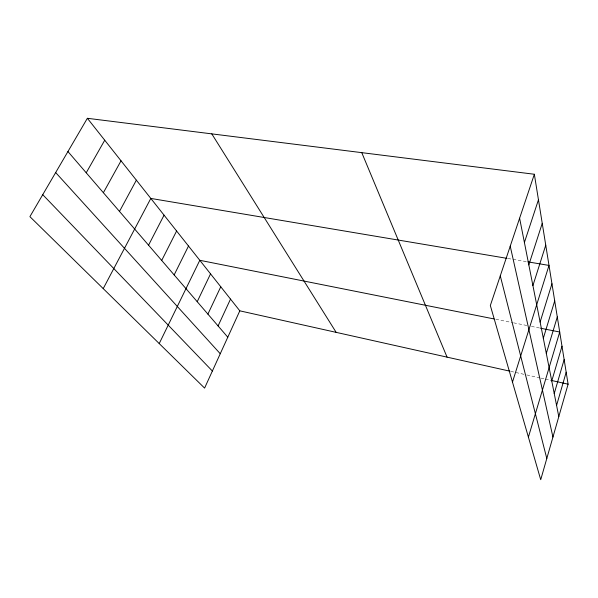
<?xml version="1.0" encoding="UTF-8"?>
<svg xmlns="http://www.w3.org/2000/svg" width="598" height="598" viewBox="0 0 598 598"><rect width="100%" height="100%" fill="white"/><g stroke="black" fill="none" stroke-linecap="round" stroke-linejoin="round"><path stroke-width="0.45" stroke-dasharray="2.99 2.24" d="M507.859 258.5L527.055 261.73M495.794 319.287L512.733 322.666M513.622 322.838L526.958 325.499M531.398 326.381L539.62 328.025M510.774 371.365L525.904 374.752M526.793 374.946L540.061 377.914M540.951 378.108L544.531 378.908M545.436 379.11L549.973 380.126"/><path stroke-width="0.9" d="M534.35 174.257L568.1 384.178L540.719 479.708L490.33 305.518L534.35 174.257L87.368 118.292L29.9 216.648L204.591 388.095L239.813 310.833L87.368 118.292M556.581 405.422L566.179 372.225M554.234 393.559L564.146 359.6M551.752 380.978L562 346.22M528.408 437.153L559.713 332.025L540.532 328.205M546.31 353.411L557.291 316.947M543.32 338.259L554.712 300.884M540.121 322.075L551.954 283.744M512.486 382.115L549.009 265.422L527.967 261.879M532.915 285.567L545.75 245.165M528.826 264.877L542.244 223.346M524.409 242.496L538.454 199.784M218.083 325.932L230.514 299.09M207.902 314.107L220.767 286.778M197.22 301.698L210.541 273.862M159.225 343.566L199.799 260.294L494 318.928M174.16 274.916L188.505 246.025M161.699 260.451L176.604 231M148.558 245.18L164.061 215.16M103.222 288.602L150.816 198.424L506.947 258.343M119.488 211.423L136.366 180.177M103.372 192.706L121.035 160.81M86.224 172.785L104.732 140.224M239.813 310.833L509.885 371.171M550.878 380.328L568.1 384.178M42.735 194.679L212.372 371.029M55.666 172.545L220.258 353.732M67.933 151.548L227.793 337.205M211.789 133.87L336.158 332.353M361.768 152.647L447.057 357.133M500.272 275.865L546.796 458.494M510.229 246.189L552.941 437.056M519.61 218.21L558.794 416.634"/></g></svg>
